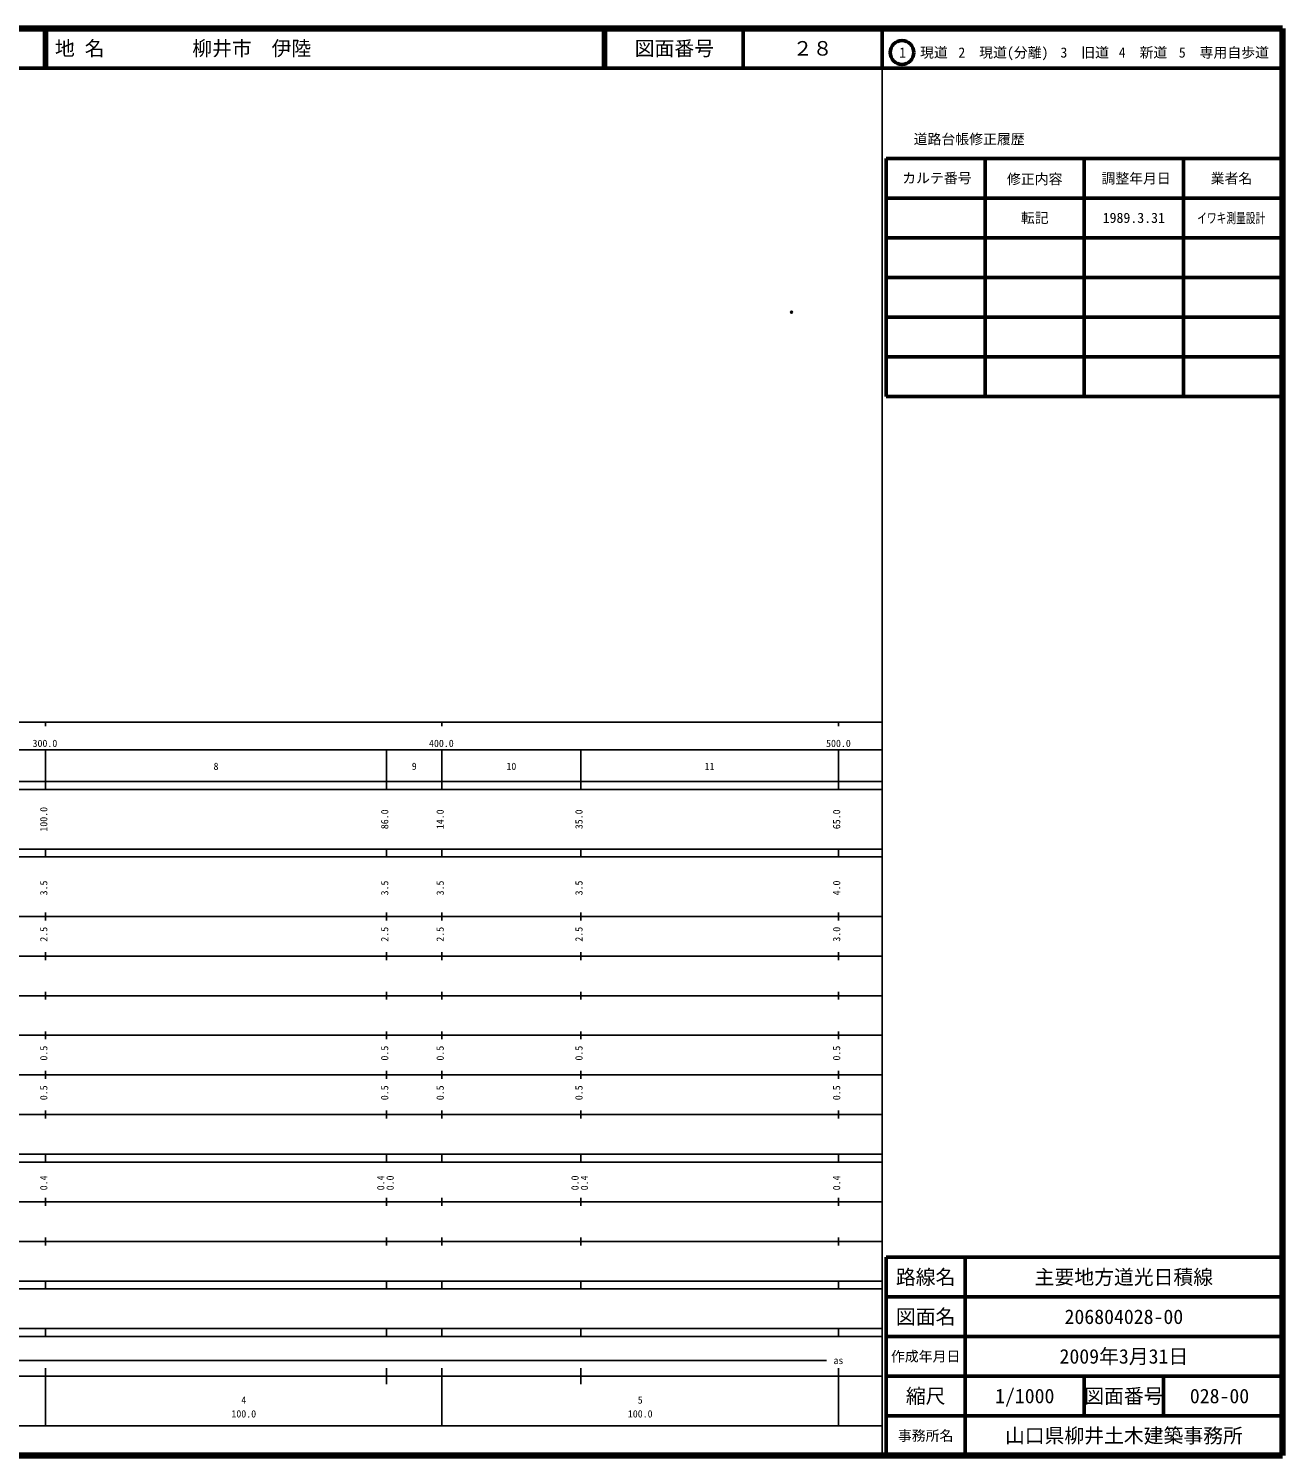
# Model space of a CAD drawing. Units: millimetres on the paper. Extents: x 40 to 680, y 20 to 380.
# Drawn here: x 363.7 to 680, y 20 to 380 of the extents above; entities that cross this region are included whole.
import ezdxf
from ezdxf.enums import TextEntityAlignment as Align

# ---------------------------------------------------------------- set-up
doc = ezdxf.new("R2010")
doc.units = ezdxf.units.MM
doc.header["$PDMODE"] = 32
doc.header["$PDSIZE"] = 0.5
doc.layers.add('M-OTRS', color=6, linetype='Continuous')
doc.layers.add('M-TTL-TXT', color=7, linetype='Continuous')
for name, color, linetype, lineweight in [('M-TTL', 2, 'Continuous', 140), ('M-TTL-BAND', 7, 'Continuous', 25), ('M-TTL-FRAM', 2, 'Continuous', 50), ('M-TTL-LINE', 7, 'Continuous', 50)]:
    doc.layers.add(name, color=color, linetype=linetype, lineweight=lineweight)
doc.styles.add('ＭＳ ゴシック', font='')
doc.styles.get('ＭＳ ゴシック').set_extended_font_data('MS Gothic')

msp = doc.modelspace()

# ---------------------------------------------------------------- linework, layer by layer
at = {"layer": 'M-OTRS'}
msp.add_point((556.19, 308.427), dxfattribs=at)
at = {"layer": 'M-TTL'}
for p, q in [((680, 380), (40, 380)), ((680, 20), (680, 380)), ((40, 20), (680, 20))]:
    msp.add_line(p, q, dxfattribs=at)
at = {"layer": 'M-TTL-BAND'}
for p, q in [((579, 20), (579, 370)), ((40, 205), (579, 205)), ((368, 205), (368, 204)), ((468, 205), (468, 204)), ((568, 205), (568, 204)), ((68, 198), (579, 198)), ((368, 188), (368, 198)), ((454, 188), (454, 198)), ((468, 188), (468, 198)), ((503, 188), (503, 198)), ((568, 188), (568, 198)), ((40, 190), (579, 190)), ((40, 188), (579, 188)), ((40, 173), (579, 173)), ((368, 171), (368, 173)), ((454, 171), (454, 173)), ((468, 171), (468, 173)), ((503, 171), (503, 173)), ((568, 171), (568, 173)), ((40, 171), (579, 171)), ((40, 156), (579, 156)), ((368, 155), (368, 157)), ((454, 155), (454, 157)), ((468, 155), (468, 157)), ((503, 155), (503, 157)), ((568, 155), (568, 157)), ((46, 146), (579, 146)), ((368, 145), (368, 147)), ((454, 145), (454, 147)), ((468, 145), (468, 147)), ((503, 145), (503, 147)), ((568, 145), (568, 147)), ((368, 135), (368, 137)), ((454, 135), (454, 137)), ((468, 135), (468, 137)), ((503, 135), (503, 137)), ((568, 135), (568, 137)), ((52, 136), (579, 136)), ((46, 126), (579, 126)), ((368, 125), (368, 127)), ((454, 125), (454, 127)), ((468, 125), (468, 127)), ((503, 125), (503, 127)), ((568, 125), (568, 127)), ((52, 116), (579, 116)), ((368, 115), (368, 117)), ((454, 115), (454, 117)), ((468, 115), (468, 117)), ((503, 115), (503, 117)), ((568, 115), (568, 117)), ((46, 106), (579, 106)), ((368, 105), (368, 107)), ((454, 105), (454, 107)), ((468, 105), (468, 107)), ((503, 105), (503, 107)), ((568, 105), (568, 107)), ((40, 96), (579, 96)), ((40, 94), (579, 94)), ((368, 94), (368, 96)), ((454, 94), (454, 96)), ((468, 94), (468, 96)), ((503, 94), (503, 96)), ((568, 94), (568, 96)), ((49, 84), (579, 84)), ((368, 83), (368, 85)), ((454, 83), (454, 85)), ((468, 83), (468, 85)), ((503, 83), (503, 85)), ((568, 83), (568, 85)), ((40, 74), (579, 74)), ((368, 73), (368, 75)), ((454, 73), (454, 75)), ((468, 73), (468, 75)), ((503, 73), (503, 75)), ((568, 73), (568, 75)), ((40, 64), (579, 64)), ((40, 62), (579, 62)), ((368, 62), (368, 64)), ((454, 62), (454, 64)), ((468, 62), (468, 64)), ((503, 62), (503, 64)), ((568, 62), (568, 64)), ((40, 52), (579, 52)), ((368, 50), (368, 52)), ((454, 50), (454, 52)), ((468, 50), (468, 52)), ((503, 50), (503, 52)), ((568, 50), (568, 52)), ((40, 50), (579, 50)), ((71, 44), (565, 44)), ((40, 40), (579, 40)), ((368, 27.5), (368, 42)), ((454, 38), (454, 42)), ((468, 27.5), (468, 42)), ((503, 38), (503, 42)), ((568, 27.5), (568, 42)), ((68, 27.5), (579, 27.5))]:
    msp.add_line(p, q, dxfattribs=at)
at = {"layer": 'M-TTL-FRAM'}
for p, q in [((580, 347.197), (580, 287.197)), ((580, 347.197), (680, 347.197)), ((580, 287.197), (680, 287.197)), ((680, 70), (580, 70)), ((580, 70), (580, 20))]:
    msp.add_line(p, q, dxfattribs=at)
at = {"layer": 'M-TTL-LINE'}
for p, q in [((367.75, 380), (367.75, 370)), ((368.25, 380), (368.25, 370)), ((508.747, 380), (508.747, 370)), ((509.247, 380), (509.247, 370)), ((543.997, 380), (543.997, 370)), ((579, 380), (579, 370)), ((40, 370), (680, 370)), ((605, 347.197), (605, 287.197)), ((630, 347.197), (630, 287.197)), ((655, 347.197), (655, 287.197)), ((580, 337.197), (680, 337.197)), ((580, 327.197), (680, 327.197)), ((580, 317.197), (680, 317.197)), ((580, 307.197), (680, 307.197)), ((580, 297.197), (680, 297.197)), ((600, 70), (600, 20)), ((680, 60), (580, 60)), ((680, 50), (580, 50)), ((680, 40), (580, 40)), ((630, 40), (630, 30)), ((650, 40), (650, 30)), ((680, 30), (580, 30))]:
    msp.add_line(p, q, dxfattribs=at)
msp.add_circle((584.031, 373.958), 3, dxfattribs=at)

# ---------------------------------------------------------------- texts
at = {"layer": 'M-TTL-BAND', "style": 'ＭＳ ゴシック'}
for s, p in [('300.0', (367.844, 198.195)), ('400.0', (467.844, 198.195)), ('500.0', (568, 198.195)), ('8', (411, 192.405)), ('9', (461, 192.405)), ('10', (485.5, 192.405)), ('11', (535.5, 192.405)), ('as', (568, 42.5)), ('4', (418, 32.523)), ('5', (518, 32.523)), ('100.0', (418, 29.033)), ('100.0', (518, 29.033))]:
    msp.add_text(s, height=1.833, dxfattribs=at).set_placement(p, align=Align.BOTTOM_CENTER)
for s, p in [('100.0', (369, 180.5)), ('86.0', (455, 180.5)), ('14.0', (469, 180.5)), ('35.0', (504, 180.5)), ('65.0', (569, 180.5)), ('3.5', (369, 163.174)), ('3.5', (455, 163.174)), ('3.5', (469, 163.174)), ('3.5', (504, 163.174)), ('4.0', (569, 163.174)), ('2.5', (369, 151.5)), ('2.5', (455, 151.5)), ('2.5', (469, 151.5)), ('2.5', (504, 151.5)), ('3.0', (569, 151.5)), ('0.5', (369, 121.5)), ('0.5', (455, 121.5)), ('0.5', (469, 121.5)), ('0.5', (504, 121.5)), ('0.5', (569, 121.5)), ('0.5', (369, 111.5)), ('0.5', (455, 111.5)), ('0.5', (469, 111.5)), ('0.5', (504, 111.5)), ('0.5', (569, 111.5)), ('0.4', (369, 88.764)), ('0.4', (454, 88.764)), ('0.0', (456.37, 88.764)), ('0.0', (503, 88.764)), ('0.4', (505.37, 88.764)), ('0.4', (569, 88.764))]:
    msp.add_text(s, height=1.833, rotation=90, dxfattribs=at).set_placement(p, align=Align.BOTTOM_CENTER)
at = {"layer": 'M-TTL-TXT', "style": 'ＭＳ ゴシック'}
for s, p in [('地 名', (370.38, 375)), ('柳井市\u3000伊陸', (405.024, 375))]:
    msp.add_text(s, height=3.666, dxfattribs=at).set_placement(p, align=Align.MIDDLE_LEFT)
for s, height, p in [('図面番号', 3.666, (526.622, 375)), ('２８', 3.666, (561.497, 375)), ('1\u3000現道', 2.566, (589.448, 373.958)), ('2\u3000現道(分離)', 2.566, (609.619, 373.958)), ('3\u3000旧道', 2.566, (630.121, 373.958)), ('4\u3000新道', 2.566, (644.824, 373.958)), ('5\u3000専用自歩道', 2.566, (665.228, 373.958)), ('道路台帳修正履歴', 2.566, (600.968, 352.113)), ('カルテ番号', 2.566, (592.839, 342.277)), ('修正内容', 2.566, (617.509, 342.023)), ('調整年月日', 2.566, (643.089, 342.197)), ('業者名', 2.566, (667.134, 342.197)), ('転記', 2.566, (617.5, 332.245)), ('1989.3.31', 2.566, (642.5, 332.245)), ('路線名', 3.666, (590, 65)), ('路線名', 3.666, (590, 65)), ('主要地方道光日積線', 3.666, (640, 65)), ('図面名', 3.666, (590, 55)), ('図面名', 3.666, (590, 55)), ('206804028-00', 3.666, (640, 55)), ('2009年3月31日', 3.666, (640, 45)), ('作成年月日', 2.566, (590, 45)), ('作成年月日', 2.566, (590, 45)), ('縮尺', 3.666, (590, 35)), ('縮尺', 3.666, (590, 35)), ('1/1000', 3.666, (615, 35)), ('図面番号', 3.666, (640, 35)), ('図面番号', 3.666, (640, 35)), ('028-00', 3.666, (664.125, 35)), ('事務所名', 2.566, (590, 25)), ('事務所名', 2.566, (590, 25)), ('山口県柳井土木建築事務所', 3.666, (640, 25))]:
    msp.add_text(s, height=height, dxfattribs=at).set_placement(p, align=Align.MIDDLE_CENTER)
at = {"layer": 'M-TTL-TXT', "style": 'ＭＳ ゴシック', "width": 0.7}
msp.add_text('イワキ測量設計', height=2.566, dxfattribs=at).set_placement((667.077, 332.189), align=Align.MIDDLE_CENTER)

doc.saveas('drawing.dxf')
